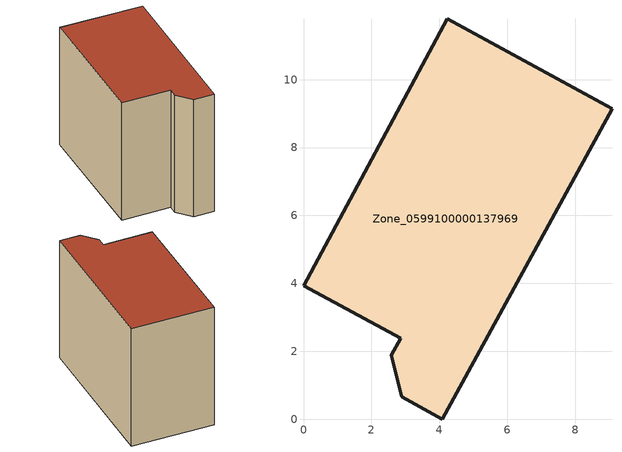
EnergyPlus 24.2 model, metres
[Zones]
Zone_0599100000137969
 floor ground (C_G): 2.58,1.87 2.86,2.38 0,3.92 4.23,11.79 9.09,9.15 4.09,0 2.89,0.65 z0
 wall outside (C_F): 4.09,0 9.09,9.15 4.23,11.79 0,3.92 2.86,2.38 2.58,1.87 2.89,0.65 4.09,0 z0:8.56
 roof outside (C_R): 2.86,2.38 2.58,1.87 2.89,0.65 4.09,0 9.09,9.15 4.23,11.79 0,3.92 z8.56
[BUILDING]
Pand.0599100000137969: North Axis=0; Terrain=City; Loads Convergence Tolerance Value=0.04; Temperature Convergence Tolerance Value=0.4; Solar Distribution=FullExterior; Maximum Number of Warmup Days=25; Minimum Number of Warmup Days=1
[Site:Location]
Rotterdam.The.Hague.AP_ZH_NLD Design_Conditions: Latitude=51.96; Longitude=4.45; Time Zone=1; Elevation=-4.5
[SITE:GROUNDTEMPERATURE:BUILDINGSURFACE]
18, 18, 18, 18, 18, 18, 18, 18, 18, 18, 18, 18
[MATERIAL] Thermal Absorptance=0.9; Solar Absorptance=0.7; Visible Absorptance=0.7
Name | Roughness | Thickness | Conductivity | Density | Specific Heat
G.TI.1975-1991 | MediumSmooth | 0.15 | 0.288461 | 540 | 1210
F.TI.1975-1991 | Rough | 0.3 | 0.230769 | 1920 | 840
R.TI.1975-1991 | MediumRough | 0.2 | 0.153846 | 1500 | 1000
[CONSTRUCTION]
C_G: G.TI.1975-1991
C_F: F.TI.1975-1991
C_R: R.TI.1975-1991
[ZONE]
Zone_0599100000137969: Type=1; Multiplier=1; Ceiling Height=Autocalculate; Volume=Autocalculate; Floor Area=autocalculate; Part of Total Floor Area=Yes
[ZONEINFILTRATION:DESIGNFLOWRATE]
Infil_Zone_0599100000137969: Zone or ZoneList or Space or SpaceList=Zone_0599100000137969; Schedule=AlwaysOn; Design Flow Rate Calculation Method=Flow/Area; Flow Rate per Floor Area=0.003; Constant Term Coefficient=1; Temperature Term Coefficient=0; Velocity Term Coefficient=0; Velocity Squared Term Coefficient=0
[HVACTEMPLATE:ZONE:IDEALLOADSAIRSYSTEM]
Zone_0599100000137969: Maximum Heating Supply Air Temperature=50; Minimum Cooling Supply Air Temperature=13; Maximum Heating Supply Air Humidity Ratio=0.0156; Minimum Cooling Supply Air Humidity Ratio=0.0077; Heating Limit=NoLimit; Cooling Limit=NoLimit; Dehumidification Control Type=ConstantSensibleHeatRatio; Cooling Sensible Heat Ratio=0.7; Dehumidification Setpoint=60; Humidification Control Type=None; Humidification Setpoint=30; Outdoor Air Method=None; Outdoor Air Flow Rate per Person=0.00944; Outdoor Air Flow Rate per Zone Floor Area=0; Outdoor Air Flow Rate per Zone=0; Demand Controlled Ventilation Type=None; Outdoor Air Economizer Type=NoEconomizer; Heat Recovery Type=None; Sensible Heat Recovery Effectiveness=0.7; Latent Heat Recovery Effectiveness=0.65
[ZONECONTROL:THERMOSTAT]
ThermostatControl_Zone_0599100000137969: Zone or ZoneList=Zone_0599100000137969; Control Type Schedule=DualSetpointControlType; Control 1=Thermostat_Zone_0599100000137969; Temperature Difference Between Cutout And Setpoint=0
[THERMOSTATSETPOINT:DUALSETPOINT]
Thermostat_Zone_0599100000137969: Heating Setpoint Temperature Schedule=HeatingSetpoint_Zone_0599100000137969; Cooling Setpoint Temperature Schedule=CoolingSetpoint_Zone_0599100000137969
[SCHEDULE:COMPACT]
HeatingSetpoint_Zone_0599100000137969: Through: 12/31, For: AllDays, Until: 24:00, 21
CoolingSetpoint_Zone_0599100000137969: Through: 12/31, For: AllDays, Until: 24:00, 24
DualSetpointControlType: Through: 12/31, For: AllDays, Until: 24:00, 4
AlwaysOn: Through: 12/31, For: AllDays, Until: 24:00, 1
